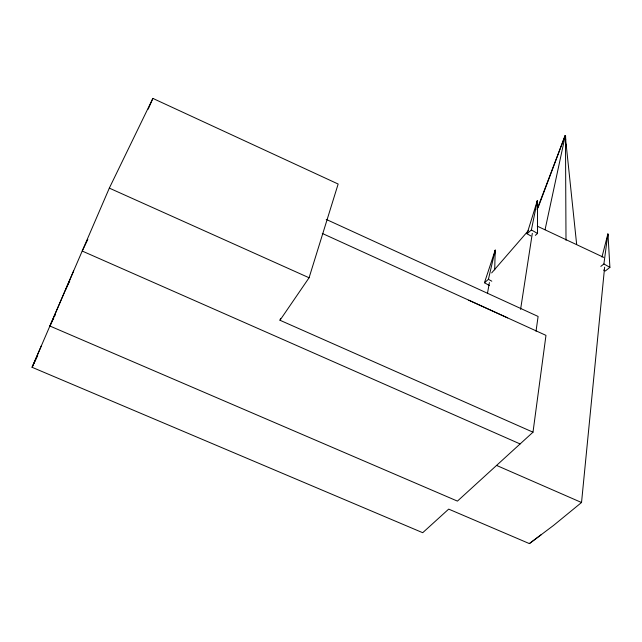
<?xml version="1.0" encoding="UTF-8"?>
<svg xmlns="http://www.w3.org/2000/svg" width="642" height="642" viewBox="0 0 642 642"><rect width="100%" height="100%" fill="white"/><g stroke="black" fill="none" stroke-linecap="round" stroke-linejoin="round"><path stroke-width="0.96" d="M494.709 269.841L495.199 250.163L484.461 282.761L489.501 285.554M607.677 237.139L607.862 234.009L601.963 257.065M41.449 345.589L32.1 367.304L422.709 532.708L448.686 509.114L529.369 543.597L553.556 525.421L581.532 502.509L604.628 267.192M537.033 203.755L537.338 200.649L527.042 233.776L530.87 235.951M600.84 266.382L603.905 263.95L607.862 234.009M73.629 270.932L49.899 326.024L457.433 501.113L532.996 432.186L545.973 335.365L322.276 233.431M494.685 254.272L495.311 250.228M536.014 331.272L538.108 316.45L326.216 219.403M520.582 309.396L532.314 233.367M487.463 293.378L489.405 282.544M527.042 233.776L531.383 229.948L537.338 200.649M545.058 229.716L565.249 135.735L576.668 244.49M484.461 282.761L488.426 279.318L495.199 250.163M564.39 139.017L565.249 135.735M532.996 432.186L279.984 320.254L309.075 277.761L338.149 184.029L152.868 98.403L109.325 188.122L32.1 367.304L37.701 355.604M279.984 320.254L280.602 318.344M565.722 140.076L565.578 135.927M537.98 207.896L565.008 135.96M537.041 209.452L565.056 135.807M148.19 109.148L152.868 98.403M49.899 326.024L53.784 317.926M54.65 316.129L55.509 314.331M65.396 290.032L69.737 281.019M87.834 239.394L82.208 251.046L520.092 443.935M491.66 272.922L528.567 230.382M535.348 235.357L537.531 233.455L537.458 200.721M607.974 234.073L609.9 267.377L605.286 271.012L603.576 270.041M529.369 543.597L541.302 534.625M565.53 136.088L565.12 136.112M496.499 465.394L581.532 502.509M109.325 188.122L309.075 277.761M468.788 300.199L507.573 317.862M537.274 226.169L603.721 257.378M488.426 279.318L491.788 281.188M531.383 229.948L537.531 233.455M603.905 263.95L609.9 267.377M565.923 144.057L566.027 146.055M565.466 135.783L566.003 240.293"/></g></svg>
